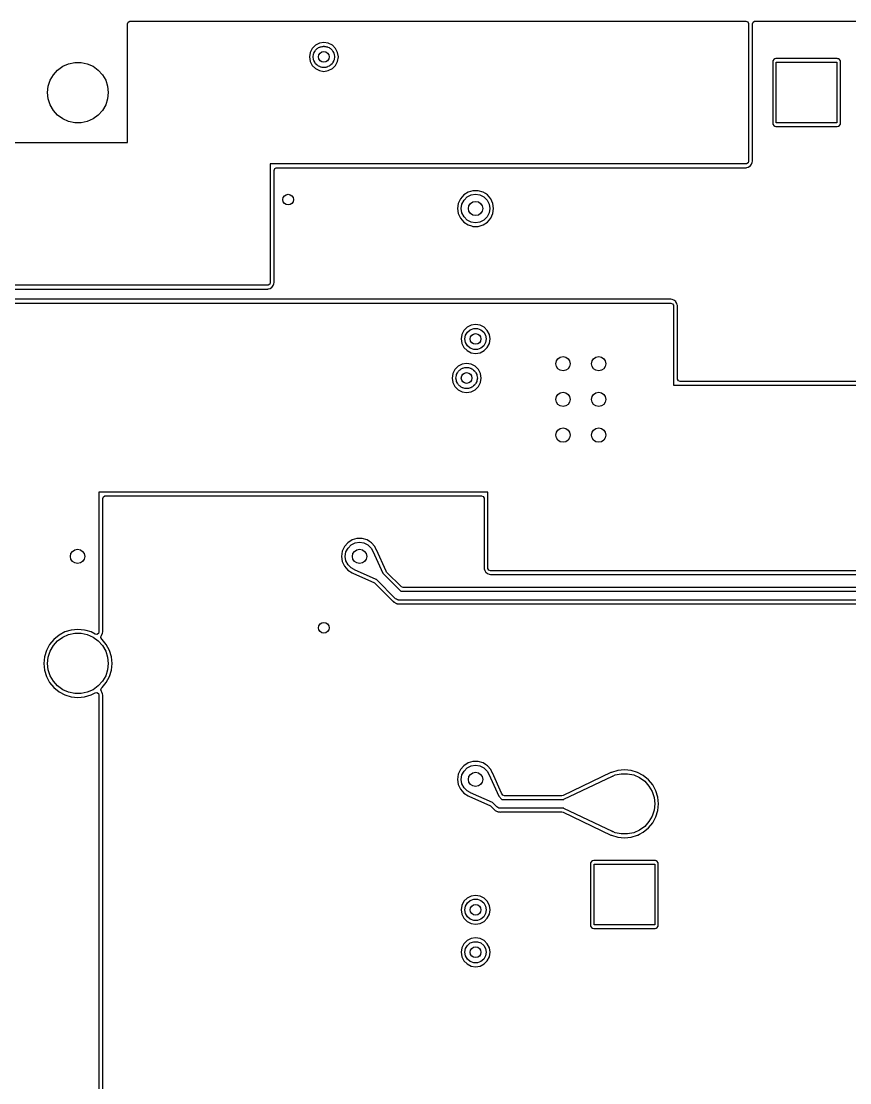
# Model space of a CAD drawing. Extents: x 107 to 211, y -135 to -72.
# Drawn here: x 164.52 to 187.73, y -101.25 to -71.5 of the extents above; entities that cross this region are included whole.
import ezdxf

# ---------------------------------------------------------------- set-up
doc = ezdxf.new("R2010")
doc.units = 0
doc.layers.add('BLACK', color=7, linetype='CONTINUOUS')

msp = doc.modelspace()

# ---------------------------------------------------------------- linework, layer by layer
at = {"layer": 'BLACK', "linetype": 'CONTINUOUS'}
for p, q in [((167.5, -71.5745), (167.517313, -71.526934)), ((167.5, -72.5), (167.5, -71.5745)), ((167.517313, -71.526934), (167.56115, -71.501624)), ((167.56115, -71.501624), (167.574, -71.5005)), ((167.574, -71.5005), (184.826, -71.5005)), ((184.826, -71.5005), (184.873566, -71.517813)), ((184.873566, -71.517813), (184.898876, -71.56165)), ((184.898876, -71.56165), (184.9, -71.5745)), ((184.9, -71.5745), (184.9, -75.426)), ((185.0055, -71.5745), (185.022813, -71.526934)), ((185.0055, -74.359897), (185.0055, -71.5745)), ((185.022813, -71.526934), (185.06665, -71.501624)), ((185.06665, -71.501624), (185.0795, -71.5005)), ((185.0795, -71.5005), (207.249089, -71.5005)), ((172.671951, -72.261656), (172.614353, -72.374698)), ((172.761656, -72.171951), (172.671951, -72.261656)), ((172.874698, -72.114353), (172.761656, -72.171951)), ((172.770187, -72.307164), (172.804087, -72.278717)), ((172.804087, -72.278717), (172.816155, -72.26665)), ((172.816155, -72.26665), (172.833408, -72.254114)), ((172.833408, -72.254114), (172.85, -72.240192)), ((172.85, -72.240192), (172.885376, -72.227316)), ((173, -72.094508), (172.874698, -72.114353)), ((172.885376, -72.227316), (172.897265, -72.221259)), ((172.897265, -72.221259), (172.919279, -72.214106)), ((172.919279, -72.214106), (172.923516, -72.213434)), ((172.923516, -72.213434), (172.947906, -72.204558)), ((172.947906, -72.204558), (172.979567, -72.204558)), ((172.979567, -72.204558), (172.988426, -72.203155)), ((172.988426, -72.203155), (173.011572, -72.203155)), ((173.125301, -72.114353), (173, -72.094508)), ((173.011572, -72.203155), (173.02043, -72.204558)), ((173.02043, -72.204558), (173.052094, -72.204558)), ((173.052094, -72.204558), (173.076487, -72.213436)), ((173.076487, -72.213436), (173.080716, -72.214106)), ((173.080716, -72.214106), (173.102734, -72.22126)), ((173.102734, -72.22126), (173.114612, -72.227312)), ((173.114612, -72.227312), (173.15, -72.240192)), ((173.125302, -72.114353), (173.125301, -72.114353)), ((173.125304, -72.114354), (173.125302, -72.114353)), ((173.238342, -72.17195), (173.125304, -72.114354)), ((173.15, -72.240192), (173.166618, -72.254137)), ((173.166618, -72.254137), (173.183844, -72.266652)), ((173.183844, -72.266652), (173.195895, -72.278703)), ((173.195895, -72.278703), (173.229813, -72.307164)), ((173.32805, -72.261658), (173.238342, -72.17195)), ((173.385646, -72.374696), (173.32805, -72.261658)), ((167.5, -74.9), (167.5, -72.5)), ((172.614353, -72.374698), (172.594508, -72.5)), ((172.594508, -72.5), (172.614353, -72.625301)), ((172.7, -72.5), (172.712991, -72.426319)), ((172.712996, -72.573708), (172.7, -72.5)), ((172.712991, -72.426319), (172.714107, -72.419278)), ((172.714107, -72.580719), (172.712996, -72.573708)), ((172.714107, -72.419278), (172.714383, -72.418427)), ((172.714107, -72.58072), (172.714107, -72.580719)), ((172.714382, -72.581567), (172.714107, -72.58072)), ((172.718092, -72.602606), (172.714382, -72.581567)), ((172.714383, -72.418427), (172.718092, -72.397394)), ((172.718092, -72.397394), (172.744488, -72.351674)), ((172.744488, -72.351674), (172.744528, -72.351597)), ((172.744528, -72.351597), (172.753045, -72.33488)), ((172.753045, -72.33488), (172.758593, -72.327243)), ((172.758593, -72.327243), (172.770187, -72.307164)), ((173.229813, -72.307164), (173.241418, -72.327264)), ((173.241418, -72.327264), (173.246954, -72.334884)), ((173.246954, -72.334884), (173.255492, -72.351641)), ((173.255492, -72.351641), (173.281908, -72.397394)), ((173.281908, -72.397394), (173.285619, -72.418441)), ((173.28562, -72.581551), (173.281908, -72.602606)), ((173.285619, -72.418441), (173.285891, -72.419278)), ((173.285891, -72.580719), (173.28562, -72.581551)), ((173.285891, -72.419278), (173.286989, -72.42621)), ((173.286984, -72.573815), (173.285891, -72.580719)), ((173.3, -72.5), (173.286984, -72.573815)), ((173.286989, -72.42621), (173.3, -72.5)), ((173.405492, -72.5), (173.385646, -72.374696)), ((173.385646, -72.625304), (173.405492, -72.5)), ((185.602542, -72.577543), (185.580331, -72.610786)), ((185.602545, -72.57754), (185.602542, -72.577543)), ((185.635784, -72.555331), (185.602545, -72.57754)), ((185.665102, -72.5495), (185.635784, -72.555331)), ((187.384897, -72.5495), (185.665102, -72.5495)), ((187.384899, -72.5495), (187.384897, -72.5495)), ((187.396559, -72.551819), (187.384899, -72.5495)), ((187.414211, -72.55533), (187.396559, -72.551819)), ((187.414213, -72.555331), (187.414211, -72.55533)), ((187.447456, -72.577542), (187.414213, -72.555331)), ((187.447459, -72.577545), (187.447456, -72.577542)), ((187.469668, -72.610784), (187.447459, -72.577545)), ((165.423287, -73.000383), (165.54219, -72.868327)), ((165.54219, -72.868327), (165.685951, -72.763878)), ((165.685951, -72.763878), (165.848287, -72.691602)), ((165.848287, -72.691602), (166.022102, -72.654656)), ((166.022102, -72.654656), (166.1998, -72.654656)), ((166.1998, -72.654656), (166.373615, -72.691602)), ((166.373615, -72.691602), (166.535951, -72.763878)), ((166.535951, -72.763878), (166.679712, -72.868327)), ((166.679712, -72.868327), (166.798615, -73.000383)), ((172.614353, -72.625301), (172.614353, -72.625302)), ((172.614353, -72.625302), (172.614354, -72.625304)), ((172.614354, -72.625304), (172.67195, -72.738342)), ((172.67195, -72.738342), (172.761658, -72.82805)), ((172.744498, -72.648343), (172.718092, -72.602606)), ((172.753044, -72.665114), (172.744498, -72.648343)), ((172.758583, -72.672739), (172.753044, -72.665114)), ((172.770187, -72.692836), (172.758583, -72.672739)), ((172.761658, -72.82805), (172.874696, -72.885646)), ((172.804104, -72.721296), (172.770187, -72.692836)), ((172.816154, -72.733346), (172.804104, -72.721296)), ((172.833373, -72.745856), (172.816154, -72.733346)), ((172.85, -72.759808), (172.833373, -72.745856)), ((172.885391, -72.772689), (172.85, -72.759808)), ((172.874696, -72.885646), (173, -72.905492)), ((172.897259, -72.778736), (172.885391, -72.772689)), ((172.919278, -72.785891), (172.897259, -72.778736)), ((172.923502, -72.78656), (172.919278, -72.785891)), ((172.947906, -72.795442), (172.923502, -72.78656)), ((172.979577, -72.795442), (172.947906, -72.795442)), ((172.988422, -72.796843), (172.979577, -72.795442)), ((173.011576, -72.796843), (172.988422, -72.796843)), ((173, -72.905492), (173.125304, -72.885646)), ((173.020421, -72.795442), (173.011576, -72.796843)), ((173.052094, -72.795442), (173.020421, -72.795442)), ((173.076499, -72.786559), (173.052094, -72.795442)), ((173.080719, -72.785891), (173.076499, -72.786559)), ((173.102737, -72.778737), (173.080719, -72.785891)), ((173.114602, -72.772691), (173.102737, -72.778737)), ((173.15, -72.759808), (173.114602, -72.772691)), ((173.125304, -72.885646), (173.238342, -72.82805)), ((173.166636, -72.745847), (173.15, -72.759808)), ((173.183844, -72.733346), (173.166636, -72.745847)), ((173.195882, -72.721307), (173.183844, -72.733346)), ((173.229813, -72.692836), (173.195882, -72.721307)), ((173.241423, -72.672726), (173.229813, -72.692836)), ((173.238342, -72.82805), (173.32805, -72.738342)), ((173.246955, -72.665113), (173.241423, -72.672726)), ((173.255487, -72.648367), (173.246955, -72.665113)), ((173.281908, -72.602606), (173.255487, -72.648367)), ((173.32805, -72.738342), (173.385646, -72.625304)), ((185.58033, -72.610788), (185.5745, -72.640102)), ((185.5745, -72.640102), (185.5745, -74.359897)), ((185.580331, -72.610786), (185.58033, -72.610788)), ((185.675, -74.35), (185.675, -72.65)), ((185.675, -72.65), (187.375, -72.65)), ((187.375, -72.65), (187.375, -74.35)), ((187.469668, -72.610786), (187.469668, -72.610784)), ((187.469669, -72.610787), (187.469668, -72.610786)), ((187.475499, -72.640102), (187.469669, -72.610787)), ((187.4755, -74.359899), (187.475499, -72.640102)), ((165.279526, -73.323275), (165.334437, -73.154274)), ((165.334437, -73.154274), (165.423287, -73.000383)), ((166.798615, -73.000383), (166.887465, -73.154274)), ((166.887465, -73.154274), (166.942376, -73.323275)), ((165.260951, -73.5), (165.279526, -73.323275)), ((166.942376, -73.323275), (166.960951, -73.5)), ((165.279526, -73.676725), (165.260951, -73.5)), ((165.334437, -73.845726), (165.279526, -73.676725)), ((166.942376, -73.676725), (166.887465, -73.845726)), ((166.960951, -73.5), (166.942376, -73.676725)), ((165.423287, -73.999617), (165.334437, -73.845726)), ((165.54219, -74.131673), (165.423287, -73.999617)), ((166.798615, -73.999617), (166.679712, -74.131673)), ((166.887465, -73.845726), (166.798615, -73.999617)), ((165.685951, -74.236122), (165.54219, -74.131673)), ((165.848287, -74.308398), (165.685951, -74.236122)), ((166.022102, -74.345344), (165.848287, -74.308398)), ((166.1998, -74.345344), (166.022102, -74.345344)), ((166.373615, -74.308398), (166.1998, -74.345344)), ((166.535951, -74.236122), (166.373615, -74.308398)), ((166.679712, -74.131673), (166.535951, -74.236122)), ((185.0055, -74.541425), (185.0055, -74.359897)), ((185.5745, -74.359897), (185.580331, -74.389215)), ((187.375, -74.35), (185.675, -74.35)), ((187.469669, -74.389213), (187.4755, -74.359899)), ((185.0055, -75.426), (185.0055, -74.541425)), ((185.580331, -74.389215), (185.60254, -74.422454)), ((185.60254, -74.422454), (185.602542, -74.422456)), ((185.602542, -74.422456), (185.602543, -74.422457)), ((185.602543, -74.422457), (185.635787, -74.444669)), ((185.635787, -74.444669), (185.665101, -74.4505)), ((185.665101, -74.4505), (187.384898, -74.450499)), ((187.384898, -74.450499), (187.414213, -74.444669)), ((187.414213, -74.444669), (187.414214, -74.444668)), ((187.414214, -74.444668), (187.414215, -74.444668)), ((187.414215, -74.444668), (187.447454, -74.422459)), ((187.447453, -74.422459), (187.447457, -74.422457)), ((187.447454, -74.422459), (187.447453, -74.422459)), ((187.447457, -74.422457), (187.469669, -74.389213)), ((162.2, -74.9), (167.5, -74.9)), ((184.826, -75.5), (171.5, -75.5)), ((171.5, -75.5), (171.5, -78.826)), ((184.83885, -75.498876), (184.826, -75.5)), ((184.882687, -75.473566), (184.83885, -75.498876)), ((184.9, -75.426), (184.882687, -75.473566)), ((184.891601, -75.590241), (184.935438, -75.564931)), ((184.935438, -75.564931), (184.941681, -75.56103)), ((184.941681, -75.56103), (184.981824, -75.50965)), ((184.981824, -75.50965), (184.999137, -75.462084)), ((184.999137, -75.462084), (185.0055, -75.426)), ((171.6055, -75.6795), (171.622813, -75.631934)), ((171.6055, -76.75), (171.6055, -75.6795)), ((171.622813, -75.631934), (171.66665, -75.606624)), ((171.66665, -75.606624), (171.6795, -75.6055)), ((171.6795, -75.6055), (184.828302, -75.6055)), ((184.828302, -75.6055), (184.8329, -75.605299)), ((184.8329, -75.605299), (184.848043, -75.603975)), ((184.848043, -75.603975), (184.891601, -75.590241)), ((176.918868, -76.36786), (176.824623, -76.476626)), ((176.918875, -76.367855), (176.918868, -76.36786)), ((177.039945, -76.290047), (176.918875, -76.367855)), ((176.926393, -76.514886), (177.014886, -76.426393)), ((177.014886, -76.426393), (177.126393, -76.369577)), ((177.039949, -76.290046), (177.039945, -76.290047)), ((177.178036, -76.2495), (177.039949, -76.290046)), ((177.126393, -76.369577), (177.25, -76.35)), ((177.178039, -76.2495), (177.178036, -76.2495)), ((177.321961, -76.2495), (177.178039, -76.2495)), ((177.25, -76.35), (177.373607, -76.369577)), ((177.321964, -76.2495), (177.321961, -76.2495)), ((177.46005, -76.290046), (177.321964, -76.2495)), ((177.373607, -76.369577), (177.485114, -76.426393)), ((177.460054, -76.290047), (177.46005, -76.290046)), ((177.524182, -76.33126), (177.460054, -76.290047)), ((177.485114, -76.426393), (177.573607, -76.514886)), ((177.581128, -76.367857), (177.524182, -76.33126)), ((177.581129, -76.367859), (177.581128, -76.367857)), ((177.581131, -76.36786), (177.581129, -76.367859)), ((177.628, -76.421951), (177.581131, -76.36786)), ((177.675377, -76.476627), (177.628, -76.421951)), ((171.6055, -78.826), (171.6055, -76.75)), ((176.764834, -76.607545), (176.744353, -76.75)), ((176.744353, -76.75), (176.764834, -76.892454)), ((176.824623, -76.476626), (176.764834, -76.607545)), ((176.85, -76.75), (176.869577, -76.626393)), ((176.869577, -76.873607), (176.85, -76.75)), ((176.869577, -76.626393), (176.926393, -76.514886)), ((177.573607, -76.514886), (177.630423, -76.626393)), ((177.630423, -76.626393), (177.65, -76.75)), ((177.65, -76.75), (177.630423, -76.873607)), ((177.735165, -76.607543), (177.675377, -76.476627)), ((177.755647, -76.75), (177.735165, -76.607543)), ((177.735165, -76.892457), (177.755647, -76.75)), ((176.764834, -76.892454), (176.824623, -77.023373)), ((176.824623, -77.023373), (176.918868, -77.132139)), ((176.926393, -76.985114), (176.869577, -76.873607)), ((177.014886, -77.073607), (176.926393, -76.985114)), ((177.573607, -76.985114), (177.485114, -77.073607)), ((177.630423, -76.873607), (177.573607, -76.985114)), ((177.581128, -77.132143), (177.675377, -77.023373)), ((177.675377, -77.023373), (177.735165, -76.892457)), ((176.918868, -77.132139), (176.918869, -77.13214)), ((176.918869, -77.13214), (176.918872, -77.132143)), ((176.918872, -77.132143), (177.039947, -77.209953)), ((177.126393, -77.130423), (177.014886, -77.073607)), ((177.039947, -77.209953), (177.136632, -77.238342)), ((177.25, -77.15), (177.126393, -77.130423)), ((177.136632, -77.238342), (177.178035, -77.250499)), ((177.178035, -77.250499), (177.178037, -77.2505)), ((177.178037, -77.2505), (177.178039, -77.2505)), ((177.178039, -77.2505), (177.321963, -77.2505)), ((177.373607, -77.130423), (177.25, -77.15)), ((177.321963, -77.2505), (177.321964, -77.250499)), ((177.321964, -77.250499), (177.460053, -77.209953)), ((177.485114, -77.073607), (177.373607, -77.130423)), ((177.460053, -77.209953), (177.581128, -77.132143)), ((171.5, -78.826), (171.482687, -78.873566)), ((171.599137, -78.862084), (171.6055, -78.826)), ((167.5, -78.9), (158.274, -78.9)), ((158.274003, -79.0055), (171.428302, -79.0055)), ((171.426, -78.9), (167.5, -78.9)), ((171.43885, -78.898876), (171.426, -78.9)), ((171.428302, -79.0055), (171.4329, -79.005299)), ((171.4329, -79.005299), (171.448043, -79.003975)), ((171.482687, -78.873566), (171.43885, -78.898876)), ((171.448043, -79.003975), (171.491601, -78.990241)), ((171.491601, -78.990241), (171.535438, -78.964931)), ((171.535438, -78.964931), (171.541681, -78.96103)), ((171.541681, -78.96103), (171.581824, -78.90965)), ((171.581824, -78.90965), (171.599137, -78.862084)), ((182.723666, -79.2945), (162.641914, -79.2945)), ((162.641914, -79.4), (182.723666, -79.4)), ((182.723669, -79.2945), (182.723666, -79.2945)), ((182.723666, -79.4), (182.771232, -79.417313)), ((182.759748, -79.300862), (182.723669, -79.2945)), ((182.807315, -79.318175), (182.759748, -79.300862)), ((182.771232, -79.417313), (182.796542, -79.46115)), ((182.857573, -79.357441), (182.807315, -79.318175)), ((182.858696, -79.358319), (182.857573, -79.357441)), ((182.862597, -79.364562), (182.858696, -79.358319)), ((182.887907, -79.408399), (182.862597, -79.364562)), ((182.901638, -79.451923), (182.887907, -79.408399)), ((182.796542, -79.46115), (182.797666, -79.473952)), ((182.797666, -79.473952), (182.798272, -80.405)), ((182.901638, -79.451926), (182.901638, -79.451923)), ((182.902962, -79.46701), (182.901638, -79.451926)), ((182.903164, -79.471592), (182.902962, -79.46701)), ((182.903278, -79.647425), (182.903164, -79.471592)), ((182.903964, -80.7), (182.903278, -79.647425)), ((177.125649, -80.019353), (177.012607, -80.076951)), ((177.250951, -79.999508), (177.125649, -80.019353)), ((177.376252, -80.019353), (177.250951, -79.999508)), ((177.376253, -80.019353), (177.376252, -80.019353)), ((177.376255, -80.019354), (177.376253, -80.019353)), ((177.489293, -80.07695), (177.376255, -80.019354)), ((176.865304, -80.279698), (176.845459, -80.405)), ((176.922902, -80.166656), (176.865304, -80.279698)), ((177.012607, -80.076951), (176.922902, -80.166656)), ((176.950951, -80.405), (176.969043, -80.302394)), ((176.969043, -80.302394), (177.021138, -80.212164)), ((177.021138, -80.212164), (177.100951, -80.145192)), ((177.100951, -80.145192), (177.198857, -80.109558)), ((177.198857, -80.109558), (177.303045, -80.109558)), ((177.303045, -80.109558), (177.400951, -80.145192)), ((177.400951, -80.145192), (177.480764, -80.212164)), ((177.480764, -80.212164), (177.532859, -80.302394)), ((177.579001, -80.166658), (177.489293, -80.07695)), ((177.532859, -80.302394), (177.550951, -80.405)), ((177.636597, -80.279696), (177.579001, -80.166658)), ((177.656443, -80.405), (177.636597, -80.279696)), ((176.845459, -80.405), (176.865304, -80.530301)), ((176.865304, -80.530301), (176.865304, -80.530302)), ((176.865304, -80.530302), (176.865305, -80.530304)), ((176.865305, -80.530304), (176.922901, -80.643342)), ((176.969043, -80.507606), (176.950951, -80.405)), ((177.021138, -80.597836), (176.969043, -80.507606)), ((177.100951, -80.664808), (177.021138, -80.597836)), ((177.480764, -80.597836), (177.400951, -80.664808)), ((177.532859, -80.507606), (177.480764, -80.597836)), ((177.550951, -80.405), (177.532859, -80.507606)), ((177.579001, -80.643342), (177.636597, -80.530304)), ((177.636597, -80.530304), (177.656443, -80.405)), ((182.798272, -80.405), (182.799115, -81.7)), ((176.922901, -80.643342), (177.012609, -80.73305)), ((177.012609, -80.73305), (177.125647, -80.790646)), ((177.198857, -80.700442), (177.100951, -80.664808)), ((177.125647, -80.790646), (177.250951, -80.810492)), ((177.303045, -80.700442), (177.198857, -80.700442)), ((177.250951, -80.810492), (177.376255, -80.790646)), ((177.400951, -80.664808), (177.303045, -80.700442)), ((177.376255, -80.790646), (177.489293, -80.73305)), ((177.489293, -80.73305), (177.579001, -80.643342)), ((182.904498, -81.520548), (182.903964, -80.7)), ((176.761656, -81.171951), (176.671951, -81.261656)), ((176.874698, -81.114353), (176.761656, -81.171951)), ((177, -81.094508), (176.874698, -81.114353)), ((176.885376, -81.227316), (176.897265, -81.221259)), ((176.897265, -81.221259), (176.919279, -81.214106)), ((176.919279, -81.214106), (176.923516, -81.213434)), ((176.923516, -81.213434), (176.947906, -81.204558)), ((176.947906, -81.204558), (176.979567, -81.204558)), ((176.979567, -81.204558), (176.988426, -81.203155)), ((176.988426, -81.203155), (177.011572, -81.203155)), ((177.125301, -81.114353), (177, -81.094508)), ((177.011572, -81.203155), (177.02043, -81.204558)), ((177.02043, -81.204558), (177.052094, -81.204558)), ((177.052094, -81.204558), (177.076487, -81.213436)), ((177.076487, -81.213436), (177.080716, -81.214106)), ((177.080716, -81.214106), (177.102734, -81.22126)), ((177.102734, -81.22126), (177.114612, -81.227312)), ((177.125302, -81.114353), (177.125301, -81.114353)), ((177.125304, -81.114354), (177.125302, -81.114353)), ((177.238342, -81.17195), (177.125304, -81.114354)), ((177.32805, -81.261658), (177.238342, -81.17195)), ((176.614353, -81.374698), (176.594508, -81.5)), ((176.594508, -81.5), (176.614353, -81.625301)), ((176.671951, -81.261656), (176.614353, -81.374698)), ((176.7, -81.5), (176.712991, -81.426321)), ((176.712996, -81.573708), (176.7, -81.5)), ((176.712991, -81.426321), (176.714107, -81.419278)), ((176.714107, -81.419278), (176.714383, -81.418427)), ((176.714383, -81.418427), (176.718092, -81.397394)), ((176.718092, -81.397394), (176.744483, -81.351682)), ((176.744483, -81.351682), (176.753045, -81.33488)), ((176.753045, -81.33488), (176.758593, -81.327243)), ((176.758593, -81.327243), (176.770187, -81.307164)), ((176.770187, -81.307164), (176.804087, -81.278717)), ((176.804087, -81.278717), (176.816155, -81.26665)), ((176.816155, -81.26665), (176.833408, -81.254114)), ((176.833408, -81.254114), (176.85, -81.240192)), ((176.85, -81.240192), (176.885376, -81.227316)), ((177.114612, -81.227312), (177.15, -81.240192)), ((177.15, -81.240192), (177.166618, -81.254137)), ((177.166618, -81.254137), (177.183844, -81.266652)), ((177.183844, -81.266652), (177.195895, -81.278703)), ((177.195895, -81.278703), (177.229813, -81.307164)), ((177.229813, -81.307164), (177.241418, -81.327264)), ((177.241418, -81.327264), (177.246954, -81.334884)), ((177.246954, -81.334884), (177.255492, -81.351641)), ((177.255492, -81.351641), (177.281908, -81.397394)), ((177.281908, -81.397394), (177.285619, -81.418441)), ((177.285619, -81.418441), (177.285891, -81.419278)), ((177.285891, -81.419278), (177.286989, -81.42621)), ((177.3, -81.5), (177.286984, -81.573815)), ((177.286989, -81.42621), (177.3, -81.5)), ((177.385646, -81.374696), (177.32805, -81.261658)), ((177.405492, -81.5), (177.385646, -81.374696)), ((177.385646, -81.625304), (177.405492, -81.5)), ((182.905622, -81.53335), (182.904498, -81.520548)), ((176.614353, -81.625301), (176.614353, -81.625302)), ((176.614353, -81.625302), (176.614354, -81.625304)), ((176.614354, -81.625304), (176.67195, -81.738342)), ((176.67195, -81.738342), (176.761658, -81.82805)), ((176.714107, -81.580719), (176.712996, -81.573708)), ((176.714107, -81.58072), (176.714107, -81.580719)), ((176.714382, -81.581567), (176.714107, -81.58072)), ((176.718092, -81.602606), (176.714382, -81.581567)), ((176.744498, -81.648343), (176.718092, -81.602606)), ((176.753044, -81.665114), (176.744498, -81.648343)), ((176.758583, -81.672739), (176.753044, -81.665114)), ((176.770187, -81.692836), (176.758583, -81.672739)), ((176.804104, -81.721296), (176.770187, -81.692836)), ((176.816154, -81.733346), (176.804104, -81.721296)), ((176.833373, -81.745856), (176.816154, -81.733346)), ((176.85, -81.759808), (176.833373, -81.745856)), ((176.885391, -81.772689), (176.85, -81.759808)), ((176.897259, -81.778736), (176.885391, -81.772689)), ((176.919278, -81.785891), (176.897259, -81.778736)), ((176.923502, -81.78656), (176.919278, -81.785891)), ((176.947906, -81.795442), (176.923502, -81.78656)), ((176.979577, -81.795442), (176.947906, -81.795442)), ((176.988422, -81.796843), (176.979577, -81.795442)), ((177.011576, -81.796843), (176.988422, -81.796843)), ((177.020421, -81.795442), (177.011576, -81.796843)), ((177.052094, -81.795442), (177.020421, -81.795442)), ((177.076499, -81.786559), (177.052094, -81.795442)), ((177.080719, -81.785891), (177.076499, -81.786559)), ((177.102737, -81.778737), (177.080719, -81.785891)), ((177.114602, -81.772691), (177.102737, -81.778737)), ((177.15, -81.759808), (177.114602, -81.772691)), ((177.166636, -81.745847), (177.15, -81.759808)), ((177.183844, -81.733346), (177.166636, -81.745847)), ((177.195882, -81.721307), (177.183844, -81.733346)), ((177.229813, -81.692836), (177.195882, -81.721307)), ((177.241423, -81.672726), (177.229813, -81.692836)), ((177.238342, -81.82805), (177.32805, -81.738342)), ((177.246955, -81.665113), (177.241423, -81.672726)), ((177.255487, -81.648367), (177.246955, -81.665113)), ((177.281908, -81.602606), (177.255487, -81.648367)), ((177.28562, -81.581551), (177.281908, -81.602606)), ((177.285891, -81.580719), (177.28562, -81.581551)), ((177.286984, -81.573815), (177.285891, -81.580719)), ((177.32805, -81.738342), (177.385646, -81.625304)), ((182.799115, -81.7), (204.426, -81.7)), ((182.930932, -81.577187), (182.905622, -81.53335)), ((182.978498, -81.5945), (182.930932, -81.577187)), ((204.426, -81.5945), (182.978498, -81.5945)), ((176.761658, -81.82805), (176.874696, -81.885646)), ((176.874696, -81.885646), (177, -81.905492)), ((177, -81.905492), (177.125304, -81.885646)), ((177.125304, -81.885646), (177.238342, -81.82805)), ((177.596461, -84.7), (166.7, -84.7)), ((166.7, -84.7), (166.7, -88.61363)), ((177.596461, -86.826), (177.596461, -84.7)), ((166.8055, -84.8795), (166.822813, -84.831934)), ((166.8055, -86.5), (166.8055, -84.8795)), ((166.822813, -84.831934), (166.86665, -84.806624)), ((166.86665, -84.806624), (166.8795, -84.8055)), ((166.8795, -84.8055), (177.416961, -84.8055)), ((177.416961, -84.8055), (177.464527, -84.822813)), ((177.464527, -84.822813), (177.489837, -84.86665)), ((177.489837, -84.86665), (177.490961, -84.8795)), ((177.490961, -84.8795), (177.490961, -86.828302)), ((173.574623, -86.226626), (173.514834, -86.357545)), ((173.668868, -86.11786), (173.574623, -86.226626)), ((173.619577, -86.376393), (173.676393, -86.264886)), ((173.668875, -86.117855), (173.668868, -86.11786)), ((173.789945, -86.040047), (173.668875, -86.117855)), ((173.676393, -86.264886), (173.764886, -86.176393)), ((173.764886, -86.176393), (173.876393, -86.119577)), ((173.789949, -86.040046), (173.789945, -86.040047)), ((173.928036, -85.9995), (173.789949, -86.040046)), ((173.876393, -86.119577), (174, -86.1)), ((173.928039, -85.9995), (173.928036, -85.9995)), ((174.071961, -85.9995), (173.928039, -85.9995)), ((174, -86.1), (174.123607, -86.119577)), ((174.071964, -85.9995), (174.071961, -85.9995)), ((174.21005, -86.040046), (174.071964, -85.9995)), ((174.123607, -86.119577), (174.235114, -86.176393)), ((174.210054, -86.040047), (174.21005, -86.040046)), ((174.274182, -86.08126), (174.210054, -86.040047)), ((174.235114, -86.176393), (174.323607, -86.264886)), ((174.331128, -86.117857), (174.274182, -86.08126)), ((174.323607, -86.264886), (174.367612, -86.351251)), ((174.33113, -86.117859), (174.331128, -86.117857)), ((174.331132, -86.117861), (174.33113, -86.117859)), ((174.425373, -86.226622), (174.331132, -86.117861)), ((174.425375, -86.226624), (174.425373, -86.226622)), ((174.425375, -86.226625), (174.425375, -86.226624)), ((174.425377, -86.226627), (174.425375, -86.226625)), ((174.45276, -86.286589), (174.425377, -86.226627)), ((166.8055, -88.61363), (166.8055, -86.5)), ((173.514834, -86.357545), (173.494353, -86.5)), ((173.494353, -86.5), (173.514834, -86.642454)), ((173.6, -86.5), (173.619577, -86.376393)), ((173.619577, -86.623607), (173.6, -86.5)), ((174.367612, -86.351251), (174.368044, -86.351253)), ((174.368044, -86.351253), (174.374206, -86.357239)), ((174.374206, -86.357239), (174.650747, -86.969928)), ((174.459499, -86.298355), (174.45276, -86.286589)), ((174.470365, -86.313837), (174.459499, -86.298355)), ((174.742558, -86.916893), (174.470365, -86.313837)), ((173.514834, -86.642454), (173.574623, -86.773373)), ((173.574623, -86.773373), (173.668868, -86.882139)), ((173.676393, -86.735114), (173.619577, -86.623607)), ((173.764886, -86.823607), (173.676393, -86.735114)), ((173.851109, -86.86754), (173.764886, -86.823607)), ((173.851108, -86.867679), (173.851109, -86.86754)), ((173.857239, -86.874206), (173.851108, -86.867679)), ((174.469928, -87.150747), (173.857239, -86.874206)), ((177.490961, -86.828302), (177.491162, -86.8329)), ((177.491162, -86.8329), (177.492485, -86.848039)), ((177.492485, -86.848039), (177.492486, -86.848045)), ((177.492486, -86.848045), (177.50622, -86.891602)), ((177.597585, -86.83885), (177.596461, -86.826)), ((177.622895, -86.882687), (177.597585, -86.83885)), ((173.668868, -86.882139), (173.668869, -86.88214)), ((173.668869, -86.88214), (173.668872, -86.882143)), ((173.668872, -86.882143), (173.789947, -86.959953)), ((173.789947, -86.959953), (173.793764, -86.961073)), ((173.793764, -86.961073), (173.810342, -86.969141)), ((173.810342, -86.969141), (173.810683, -86.96855)), ((173.810683, -86.96855), (173.813837, -86.970365)), ((173.813837, -86.970365), (174.416893, -87.242558)), ((174.474741, -87.151783), (174.469928, -87.150747)), ((174.474929, -87.151705), (174.474741, -87.151783)), ((175.011612, -87.688388), (174.474929, -87.151705)), ((174.650747, -86.969928), (174.650877, -86.974101)), ((174.650877, -86.974101), (175.151776, -87.475)), ((174.757678, -86.938773), (174.742558, -86.916893)), ((175.171731, -87.352826), (174.757678, -86.938773)), ((177.50622, -86.891602), (177.506221, -86.891604)), ((177.506221, -86.891604), (177.527492, -86.928445)), ((177.527492, -86.928445), (177.53153, -86.935438)), ((177.53153, -86.935438), (177.535431, -86.941681)), ((177.535431, -86.941681), (177.586811, -86.981824)), ((177.586811, -86.981824), (177.634377, -86.999137)), ((177.670461, -86.9), (177.622895, -86.882687)), ((177.634377, -86.999137), (177.670461, -87.0055)), ((199.318721, -86.9), (177.670461, -86.9)), ((177.670461, -87.0055), (199.138851, -87.0055)), ((174.416893, -87.242558), (174.438773, -87.257678)), ((174.438773, -87.257678), (174.935678, -87.754583)), ((175.176491, -87.357187), (175.171731, -87.352826)), ((175.224057, -87.3745), (175.176491, -87.357187)), ((188.075568, -87.3745), (175.224057, -87.3745)), ((174.935678, -87.754583), (174.937011, -87.755988)), ((174.937011, -87.755988), (174.964491, -87.786507)), ((175.038755, -87.703209), (175.011612, -87.688388)), ((175.064783, -87.719937), (175.038755, -87.703209)), ((175.071032, -87.720835), (175.064783, -87.719937)), ((175.073429, -87.722144), (175.071032, -87.720835)), ((175.077906, -87.721823), (175.073429, -87.722144)), ((175.1, -87.725), (175.077906, -87.721823)), ((188.063224, -87.725), (175.1, -87.725)), ((175.151776, -87.475), (188.115, -87.475)), ((174.964491, -87.786507), (174.964493, -87.786509)), ((174.964493, -87.786509), (174.986756, -87.79642)), ((174.986756, -87.79642), (174.99695, -87.801956)), ((174.99695, -87.801956), (175.017382, -87.815226)), ((175.017382, -87.815226), (175.025779, -87.816555)), ((175.025779, -87.816555), (175.044301, -87.822042)), ((175.044301, -87.822042), (175.052068, -87.8255)), ((175.052068, -87.8255), (175.076427, -87.8255)), ((175.076427, -87.8255), (175.088001, -87.82641)), ((175.088001, -87.82641), (175.098168, -87.828021)), ((175.098168, -87.828021), (175.112064, -87.830222)), ((175.112064, -87.830222), (175.112065, -87.830222)), ((175.112065, -87.830222), (175.12028, -87.828021)), ((175.12028, -87.828021), (175.139432, -87.8255)), ((175.139432, -87.8255), (187.990942, -87.8255)), ((165.745445, -88.617605), (165.580333, -88.705859)), ((165.924618, -88.563253), (165.745445, -88.617605)), ((165.848287, -88.691602), (166.022102, -88.654656)), ((166.110951, -88.544901), (165.924618, -88.563253)), ((166.022102, -88.654656), (166.1998, -88.654656)), ((166.297283, -88.563253), (166.110951, -88.544901)), ((166.1998, -88.654656), (166.373615, -88.691602)), ((166.344396, -88.577545), (166.297283, -88.563253)), ((166.476452, -88.617604), (166.344396, -88.577545)), ((166.476455, -88.617605), (166.476452, -88.617604)), ((166.476456, -88.617606), (166.476455, -88.617605)), ((166.591117, -88.678892), (166.476456, -88.617606)), ((166.682687, -88.661196), (166.63885, -88.686506)), ((166.7, -88.61363), (166.682687, -88.661196)), ((166.781824, -88.69728), (166.799137, -88.649714)), ((166.799137, -88.649714), (166.8055, -88.61363)), ((165.435594, -88.824643), (165.316816, -88.969373)), ((165.423287, -89.000383), (165.54219, -88.868327)), ((165.580324, -88.705865), (165.435594, -88.824643)), ((165.54219, -88.868327), (165.685951, -88.763878)), ((165.580333, -88.705859), (165.580324, -88.705865)), ((165.685951, -88.763878), (165.848287, -88.691602)), ((166.373615, -88.691602), (166.535951, -88.763878)), ((166.535951, -88.763878), (166.679712, -88.868327)), ((166.63885, -88.686506), (166.591117, -88.678892)), ((166.679712, -88.868327), (166.798615, -89.000383)), ((166.753004, -88.774911), (166.761252, -88.724968)), ((166.778788, -88.81847), (166.753004, -88.774911)), ((166.761252, -88.724968), (166.767419, -88.715716)), ((166.767419, -88.715716), (166.781824, -88.69728)), ((166.7863, -88.824635), (166.778788, -88.81847)), ((166.786305, -88.82464), (166.7863, -88.824635)), ((166.786306, -88.824641), (166.786305, -88.82464)), ((166.786308, -88.824643), (166.786306, -88.824641)), ((166.905087, -88.969375), (166.786308, -88.824643)), ((165.228556, -89.134494), (165.174204, -89.313667)), ((165.31681, -88.969382), (165.228556, -89.134494)), ((165.279526, -89.323275), (165.334437, -89.154274)), ((165.316816, -88.969373), (165.31681, -88.969382)), ((165.334437, -89.154274), (165.423287, -89.000383)), ((166.798615, -89.000383), (166.887465, -89.154274)), ((166.887465, -89.154274), (166.942376, -89.323275)), ((166.905089, -88.96938), (166.905087, -88.969375)), ((166.905091, -88.969382), (166.905089, -88.96938)), ((166.993345, -89.134494), (166.905091, -88.969382)), ((166.993345, -89.134496), (166.993345, -89.134494)), ((166.993347, -89.134499), (166.993345, -89.134496)), ((167.047698, -89.313669), (166.993347, -89.134499)), ((165.174204, -89.313667), (165.155852, -89.5)), ((165.155852, -89.5), (165.174204, -89.686332)), ((165.260951, -89.5), (165.279526, -89.323275)), ((165.279526, -89.676725), (165.260951, -89.5)), ((166.942376, -89.323275), (166.960951, -89.5)), ((166.960951, -89.5), (166.942376, -89.676725)), ((167.06605, -89.5), (167.047698, -89.313669)), ((167.047698, -89.686331), (167.06605, -89.5)), ((165.174204, -89.686332), (165.228556, -89.865505)), ((165.334437, -89.845726), (165.279526, -89.676725)), ((165.423287, -89.999617), (165.334437, -89.845726)), ((166.887465, -89.845726), (166.798615, -89.999617)), ((166.942376, -89.676725), (166.887465, -89.845726)), ((166.993347, -89.865501), (167.047698, -89.686331)), ((165.228556, -89.865505), (165.31681, -90.030617)), ((165.31681, -90.030617), (165.316813, -90.030622)), ((165.316813, -90.030622), (165.316815, -90.030625)), ((165.316815, -90.030625), (165.435594, -90.175357)), ((165.54219, -90.131673), (165.423287, -89.999617)), ((165.685951, -90.236122), (165.54219, -90.131673)), ((166.679712, -90.131673), (166.535951, -90.236122)), ((166.798615, -89.999617), (166.679712, -90.131673)), ((166.786308, -90.175357), (166.905087, -90.030625)), ((166.905087, -90.030625), (166.993347, -89.865501)), ((165.435594, -90.175357), (165.580326, -90.294136)), ((165.580326, -90.294136), (165.580331, -90.294138)), ((165.580331, -90.294138), (165.580333, -90.29414)), ((165.580333, -90.29414), (165.745445, -90.382394)), ((165.848287, -90.308398), (165.685951, -90.236122)), ((165.745445, -90.382394), (165.745447, -90.382394)), ((165.745447, -90.382394), (165.74545, -90.382396)), ((165.74545, -90.382396), (165.92462, -90.436747)), ((166.022102, -90.345344), (165.848287, -90.308398)), ((165.92462, -90.436747), (166.110951, -90.455099)), ((166.1998, -90.345344), (166.022102, -90.345344)), ((166.110951, -90.455099), (166.297282, -90.436747)), ((166.373615, -90.308398), (166.1998, -90.345344)), ((166.297282, -90.436747), (166.476452, -90.382396)), ((166.535951, -90.236122), (166.373615, -90.308398)), ((166.476452, -90.382396), (166.591119, -90.321105)), ((166.591119, -90.321105), (166.641227, -90.313952)), ((166.641227, -90.313952), (166.684213, -90.340682)), ((166.684213, -90.340682), (166.7, -90.386368)), ((166.7, -90.386368), (166.7, -104.61363)), ((166.752059, -90.238625), (166.769268, -90.191021)), ((166.769476, -90.286153), (166.752059, -90.238625)), ((166.769268, -90.191021), (166.779114, -90.18126)), ((166.781942, -90.300944), (166.769476, -90.286153)), ((166.779114, -90.18126), (166.786308, -90.175357)), ((166.781944, -90.300946), (166.781942, -90.300944)), ((166.783926, -90.306223), (166.781944, -90.300946)), ((166.79971, -90.351897), (166.783926, -90.306223)), ((166.799711, -90.351903), (166.79971, -90.351897)), ((166.799714, -90.351911), (166.799711, -90.351903)), ((166.8055, -90.386368), (166.799714, -90.351911)), ((166.8055, -92.75), (166.8055, -90.386368)), ((176.824623, -92.476626), (176.764834, -92.607545)), ((176.918868, -92.36786), (176.824623, -92.476626)), ((176.869577, -92.626393), (176.926393, -92.514886)), ((176.918875, -92.367855), (176.918868, -92.36786)), ((177.039945, -92.290047), (176.918875, -92.367855)), ((176.926393, -92.514886), (177.014886, -92.426393)), ((177.014886, -92.426393), (177.126393, -92.369577)), ((177.039949, -92.290046), (177.039945, -92.290047)), ((177.178036, -92.2495), (177.039949, -92.290046)), ((177.126393, -92.369577), (177.25, -92.35)), ((177.178039, -92.2495), (177.178036, -92.2495)), ((177.321961, -92.2495), (177.178039, -92.2495)), ((177.25, -92.35), (177.373607, -92.369577)), ((177.321964, -92.2495), (177.321961, -92.2495)), ((177.46005, -92.290046), (177.321964, -92.2495)), ((177.373607, -92.369577), (177.485114, -92.426393)), ((177.460054, -92.290047), (177.46005, -92.290046)), ((177.524182, -92.33126), (177.460054, -92.290047)), ((177.485114, -92.426393), (177.573607, -92.514886)), ((177.581128, -92.367857), (177.524182, -92.33126)), ((177.573607, -92.514886), (177.617612, -92.601251)), ((177.58113, -92.367859), (177.581128, -92.367857)), ((177.581132, -92.367861), (177.58113, -92.367859)), ((177.675373, -92.476622), (177.581132, -92.367861)), ((177.675375, -92.476624), (177.675373, -92.476622)), ((177.675375, -92.476625), (177.675375, -92.476624)), ((177.675377, -92.476627), (177.675375, -92.476625)), ((177.70276, -92.536589), (177.675377, -92.476627)), ((181.232867, -92.498253), (181.053698, -92.552604)), ((181.4192, -92.479901), (181.232867, -92.498253)), ((181.605532, -92.498253), (181.4192, -92.479901)), ((181.784705, -92.552605), (181.605532, -92.498253)), ((166.8055, -96.405), (166.8055, -92.75)), ((176.764834, -92.607545), (176.744353, -92.75)), ((176.744353, -92.75), (176.764834, -92.892454)), ((176.85, -92.75), (176.869577, -92.626393)), ((176.869577, -92.873607), (176.85, -92.75)), ((177.617612, -92.601251), (177.618044, -92.601253)), ((177.618044, -92.601253), (177.624206, -92.607239)), ((177.624206, -92.607239), (177.900747, -93.219928)), ((177.709499, -92.548355), (177.70276, -92.536589)), ((177.720365, -92.563837), (177.709499, -92.548355)), ((177.976873, -93.132142), (177.720365, -92.563837)), ((181.037102, -92.559951), (179.699956, -93.202204)), ((179.725831, -93.306814), (181.082786, -92.655048)), ((181.040522, -92.558705), (181.037102, -92.559951)), ((181.050433, -92.554349), (181.040365, -92.558275)), ((181.040365, -92.558275), (181.040522, -92.558705)), ((181.053698, -92.552604), (181.050433, -92.554349)), ((181.082786, -92.655048), (181.091728, -92.654557)), ((181.091728, -92.654557), (181.092398, -92.655157)), ((181.092398, -92.655157), (181.156536, -92.626602)), ((181.156536, -92.626602), (181.330351, -92.589656)), ((181.330351, -92.589656), (181.508049, -92.589656)), ((181.508049, -92.589656), (181.681864, -92.626602)), ((181.681864, -92.626602), (181.8442, -92.698878)), ((181.949817, -92.640859), (181.784705, -92.552605)), ((181.8442, -92.698878), (181.987961, -92.803327)), ((181.949822, -92.640862), (181.949817, -92.640859)), ((181.949825, -92.640864), (181.949822, -92.640862)), ((182.094557, -92.759643), (181.949825, -92.640864)), ((181.987961, -92.803327), (182.106864, -92.935383)), ((182.213336, -92.904375), (182.094557, -92.759643)), ((176.764834, -92.892454), (176.824623, -93.023373)), ((176.824623, -93.023373), (176.918868, -93.132139)), ((176.926393, -92.985114), (176.869577, -92.873607)), ((177.014886, -93.073607), (176.926393, -92.985114)), ((177.101109, -93.11754), (177.014886, -93.073607)), ((177.101108, -93.117679), (177.101109, -93.11754)), ((177.107239, -93.124206), (177.101108, -93.117679)), ((177.719928, -93.400747), (177.107239, -93.124206)), ((182.106864, -92.935383), (182.195714, -93.089274)), ((182.195714, -93.089274), (182.250625, -93.258275)), ((182.213338, -92.90438), (182.213336, -92.904375)), ((182.21334, -92.904382), (182.213338, -92.90438)), ((182.301594, -93.069494), (182.21334, -92.904382)), ((182.301594, -93.069496), (182.301594, -93.069494)), ((182.301596, -93.069499), (182.301594, -93.069496)), ((182.355947, -93.248669), (182.301596, -93.069499)), ((176.918868, -93.132139), (176.918869, -93.13214)), ((176.918869, -93.13214), (176.918872, -93.132143)), ((176.918872, -93.132143), (177.039947, -93.209953)), ((177.039947, -93.209953), (177.043764, -93.211073)), ((177.043764, -93.211073), (177.060342, -93.219141)), ((177.060342, -93.219141), (177.060683, -93.21855)), ((177.060683, -93.21855), (177.063837, -93.220365)), ((177.063837, -93.220365), (177.666893, -93.492558)), ((177.724741, -93.401783), (177.719928, -93.400747)), ((177.724928, -93.401705), (177.724741, -93.401783)), ((177.846611, -93.523388), (177.724928, -93.401705)), ((177.900747, -93.219928), (177.900877, -93.2241)), ((177.900877, -93.2241), (177.986777, -93.31)), ((177.992129, -93.165943), (177.976873, -93.132142)), ((177.986777, -93.31), (179.722249, -93.31)), ((178.012011, -93.192187), (177.992129, -93.165943)), ((178.059577, -93.2095), (178.012011, -93.192187)), ((179.667917, -93.2095), (178.059577, -93.2095)), ((179.699956, -93.202204), (179.667917, -93.2095)), ((179.722249, -93.31), (179.722627, -93.309087)), ((179.722627, -93.309087), (179.725831, -93.306814)), ((182.250625, -93.258275), (182.2692, -93.435)), ((182.374299, -93.435), (182.355947, -93.248669)), ((177.666893, -93.492558), (177.688773, -93.507678)), ((177.688773, -93.507678), (177.770678, -93.589583)), ((177.770678, -93.589583), (177.772011, -93.590988)), ((177.772011, -93.590988), (177.799491, -93.621507)), ((177.799491, -93.621507), (177.799493, -93.621509)), ((177.799493, -93.621509), (177.821753, -93.631419)), ((177.821753, -93.631419), (177.831954, -93.636959)), ((177.831954, -93.636959), (177.852379, -93.650224)), ((177.873753, -93.538208), (177.846611, -93.523388)), ((177.852379, -93.650224), (177.85238, -93.650224)), ((177.85238, -93.650224), (177.852382, -93.650225)), ((177.852382, -93.650225), (177.860776, -93.651554)), ((177.860776, -93.651554), (177.8793, -93.657041)), ((177.899783, -93.554937), (177.873753, -93.538208)), ((177.8793, -93.657041), (177.887068, -93.6605)), ((177.887068, -93.6605), (177.911427, -93.6605)), ((177.906035, -93.555835), (177.899783, -93.554937)), ((177.908429, -93.557143), (177.906035, -93.555835)), ((177.912902, -93.556823), (177.908429, -93.557143)), ((177.911427, -93.6605), (177.923004, -93.661411)), ((177.935, -93.56), (177.912902, -93.556823)), ((177.923004, -93.661411), (177.947064, -93.665222)), ((179.722981, -93.56), (177.935, -93.56)), ((177.947064, -93.665222), (177.947064, -93.665221)), ((177.947064, -93.665221), (177.947065, -93.665222)), ((177.947065, -93.665222), (177.954082, -93.663341)), ((177.954082, -93.663341), (177.95528, -93.663021)), ((177.95528, -93.663021), (177.974432, -93.6605)), ((177.974432, -93.6605), (179.66792, -93.6605)), ((179.66792, -93.6605), (179.699959, -93.667796)), ((179.699959, -93.667796), (181.038408, -94.310674)), ((179.725834, -93.563186), (179.722981, -93.56)), ((181.082786, -94.21495), (179.725834, -93.563186)), ((182.250625, -93.611725), (182.195714, -93.780726)), ((182.2692, -93.435), (182.250625, -93.611725)), ((182.301596, -93.800501), (182.355947, -93.621331)), ((182.355947, -93.621331), (182.374299, -93.435)), ((182.106864, -93.934617), (181.987961, -94.066673)), ((182.094557, -94.110357), (182.213336, -93.965625)), ((182.195714, -93.780726), (182.106864, -93.934617)), ((182.213336, -93.965625), (182.301596, -93.800501)), ((181.038408, -94.310674), (181.040318, -94.311528)), ((181.040318, -94.311528), (181.052214, -94.316602)), ((181.083363, -94.215208), (181.082786, -94.21495)), ((181.092318, -94.215217), (181.083363, -94.215208)), ((181.092602, -94.214933), (181.092318, -94.215217)), ((181.156536, -94.243398), (181.092602, -94.214933)), ((181.330351, -94.280344), (181.156536, -94.243398)), ((181.508049, -94.280344), (181.330351, -94.280344)), ((181.681864, -94.243398), (181.508049, -94.280344)), ((181.8442, -94.171122), (181.681864, -94.243398)), ((181.784701, -94.317396), (181.79568, -94.311528)), ((181.79568, -94.311528), (181.839742, -94.287976)), ((181.839742, -94.287976), (181.949825, -94.229136)), ((181.987961, -94.066673), (181.8442, -94.171122)), ((181.949825, -94.229136), (182.094557, -94.110357)), ((181.052214, -94.316602), (181.053699, -94.317396)), ((181.053699, -94.317396), (181.232869, -94.371747)), ((181.232869, -94.371747), (181.4192, -94.390099)), ((181.4192, -94.390099), (181.605531, -94.371747)), ((181.605531, -94.371747), (181.784701, -94.317396)), ((180.47453, -95.085788), (180.4687, -95.115102)), ((180.4687, -95.115102), (180.4687, -96.834897)), ((180.474531, -95.085786), (180.47453, -95.085788)), ((180.496742, -95.052543), (180.474531, -95.085786)), ((180.496745, -95.05254), (180.496742, -95.052543)), ((180.529984, -95.030331), (180.496745, -95.05254)), ((180.559302, -95.0245), (180.529984, -95.030331)), ((182.279097, -95.0245), (180.559302, -95.0245)), ((180.5692, -96.825), (180.5692, -95.125)), ((180.5692, -95.125), (182.2692, -95.125)), ((182.2692, -95.125), (182.2692, -96.825)), ((182.279099, -95.0245), (182.279097, -95.0245)), ((182.290759, -95.026819), (182.279099, -95.0245)), ((182.308411, -95.03033), (182.290759, -95.026819)), ((182.308413, -95.030331), (182.308411, -95.03033)), ((182.341656, -95.052542), (182.308413, -95.030331)), ((182.341659, -95.052545), (182.341656, -95.052542)), ((182.363868, -95.085784), (182.341659, -95.052545)), ((182.363868, -95.085786), (182.363868, -95.085784)), ((182.363869, -95.085787), (182.363868, -95.085786)), ((182.369699, -95.115102), (182.363869, -95.085787)), ((182.3697, -96.834899), (182.369699, -95.115102)), ((177.012607, -96.076951), (176.922902, -96.166656)), ((177.125649, -96.019353), (177.012607, -96.076951)), ((177.250951, -95.999508), (177.125649, -96.019353)), ((177.376252, -96.019353), (177.250951, -95.999508)), ((177.376253, -96.019353), (177.376252, -96.019353)), ((177.376255, -96.019354), (177.376253, -96.019353)), ((177.489293, -96.07695), (177.376255, -96.019354)), ((177.579001, -96.166658), (177.489293, -96.07695)), ((176.865304, -96.279698), (176.845459, -96.405)), ((176.922902, -96.166656), (176.865304, -96.279698)), ((176.950951, -96.405), (176.969043, -96.302394)), ((176.969043, -96.302394), (177.021138, -96.212164)), ((177.021138, -96.212164), (177.100951, -96.145192)), ((177.100951, -96.145192), (177.198857, -96.109558)), ((177.198857, -96.109558), (177.303045, -96.109558)), ((177.303045, -96.109558), (177.400951, -96.145192)), ((177.400951, -96.145192), (177.480764, -96.212164)), ((177.480764, -96.212164), (177.532859, -96.302394)), ((177.532859, -96.302394), (177.550951, -96.405)), ((177.636597, -96.279696), (177.579001, -96.166658)), ((177.656443, -96.405), (177.636597, -96.279696)), ((166.8055, -96.834897), (166.8055, -96.405)), ((176.845459, -96.405), (176.865304, -96.530301)), ((176.865304, -96.530301), (176.865304, -96.530302)), ((176.865304, -96.530302), (176.865305, -96.530304)), ((176.865305, -96.530304), (176.922901, -96.643342)), ((176.922901, -96.643342), (177.012609, -96.73305)), ((176.969043, -96.507606), (176.950951, -96.405)), ((177.021138, -96.597836), (176.969043, -96.507606)), ((177.100951, -96.664808), (177.021138, -96.597836)), ((177.198857, -96.700442), (177.100951, -96.664808)), ((177.400951, -96.664808), (177.303045, -96.700442)), ((177.480764, -96.597836), (177.400951, -96.664808)), ((177.532859, -96.507606), (177.480764, -96.597836)), ((177.489293, -96.73305), (177.579001, -96.643342)), ((177.550951, -96.405), (177.532859, -96.507606)), ((177.579001, -96.643342), (177.636597, -96.530304)), ((177.636597, -96.530304), (177.656443, -96.405)), ((166.8055, -97.595), (166.8055, -96.834897)), ((177.012609, -96.73305), (177.125647, -96.790646)), ((177.125647, -96.790646), (177.250951, -96.810492)), ((177.303045, -96.700442), (177.198857, -96.700442)), ((177.250951, -96.810492), (177.376255, -96.790646)), ((177.376255, -96.790646), (177.489293, -96.73305)), ((180.4687, -96.834897), (180.474531, -96.864215)), ((180.474531, -96.864215), (180.49674, -96.897454)), ((180.49674, -96.897454), (180.496742, -96.897456)), ((180.496742, -96.897456), (180.496743, -96.897457)), ((180.496743, -96.897457), (180.529987, -96.919669)), ((180.529987, -96.919669), (180.559301, -96.9255)), ((180.559301, -96.9255), (182.279098, -96.925499)), ((182.2692, -96.825), (180.5692, -96.825)), ((182.279098, -96.925499), (182.308413, -96.919669)), ((182.308413, -96.919669), (182.308414, -96.919668)), ((182.308414, -96.919668), (182.308415, -96.919668)), ((182.308415, -96.919668), (182.341654, -96.897459)), ((182.341653, -96.897459), (182.341657, -96.897457)), ((182.341654, -96.897459), (182.341653, -96.897459)), ((182.341657, -96.897457), (182.363869, -96.864213)), ((182.363869, -96.864213), (182.3697, -96.834899)), ((177.012607, -97.266951), (176.922902, -97.356656)), ((177.125649, -97.209353), (177.012607, -97.266951)), ((177.250951, -97.189508), (177.125649, -97.209353)), ((177.376252, -97.209353), (177.250951, -97.189508)), ((177.376253, -97.209353), (177.376252, -97.209353)), ((177.376255, -97.209354), (177.376253, -97.209353)), ((177.489293, -97.26695), (177.376255, -97.209354)), ((177.579001, -97.356658), (177.489293, -97.26695)), ((176.865304, -97.469698), (176.845459, -97.595)), ((176.922902, -97.356656), (176.865304, -97.469698)), ((176.950951, -97.595), (176.969043, -97.492394)), ((176.969043, -97.492394), (177.021138, -97.402164)), ((177.021138, -97.402164), (177.100951, -97.335192)), ((177.100951, -97.335192), (177.198857, -97.299558)), ((177.198857, -97.299558), (177.303045, -97.299558)), ((177.303045, -97.299558), (177.400951, -97.335192)), ((177.400951, -97.335192), (177.480764, -97.402164)), ((177.480764, -97.402164), (177.532859, -97.492394)), ((177.532859, -97.492394), (177.550951, -97.595)), ((177.636597, -97.469696), (177.579001, -97.356658)), ((177.656443, -97.595), (177.636597, -97.469696)), ((166.8055, -102.5), (166.8055, -97.595)), ((176.845459, -97.595), (176.865304, -97.720301)), ((176.865304, -97.720301), (176.865304, -97.720302)), ((176.865304, -97.720302), (176.865305, -97.720304)), ((176.865305, -97.720304), (176.922901, -97.833342)), ((176.922901, -97.833342), (177.012609, -97.92305)), ((176.969043, -97.697606), (176.950951, -97.595)), ((177.021138, -97.787836), (176.969043, -97.697606)), ((177.100951, -97.854808), (177.021138, -97.787836)), ((177.198857, -97.890442), (177.100951, -97.854808)), ((177.400951, -97.854808), (177.303045, -97.890442)), ((177.480764, -97.787836), (177.400951, -97.854808)), ((177.532859, -97.697606), (177.480764, -97.787836)), ((177.489293, -97.92305), (177.579001, -97.833342)), ((177.550951, -97.595), (177.532859, -97.697606)), ((177.579001, -97.833342), (177.636597, -97.720304)), ((177.636597, -97.720304), (177.656443, -97.595)), ((177.012609, -97.92305), (177.125647, -97.980646)), ((177.125647, -97.980646), (177.250951, -98.000492)), ((177.303045, -97.890442), (177.198857, -97.890442)), ((177.250951, -98.000492), (177.376255, -97.980646)), ((177.376255, -97.980646), (177.489293, -97.92305))]:
    msp.add_line(p, q, dxfattribs=at)
at = {"layer": 'BLACK'}
for centre, radius in [((173, -72.5), 0.15), ((172, -76.5), 0.15), ((177.25, -76.75), 0.2), ((177.250951, -80.405), 0.15), ((179.7, -81.1), 0.2), ((180.7, -81.1), 0.2), ((177, -81.5), 0.15), ((179.7, -82.1), 0.2), ((180.7, -82.1), 0.2), ((179.7, -83.1), 0.2), ((180.7, -83.1), 0.2), ((166.1, -86.5), 0.2), ((174, -86.5), 0.2), ((173, -88.5), 0.15), ((177.25, -92.75), 0.2), ((177.250951, -96.405), 0.15), ((177.250951, -97.595), 0.15)]:
    msp.add_circle(centre, radius, dxfattribs=at)

doc.saveas('drawing.dxf')
